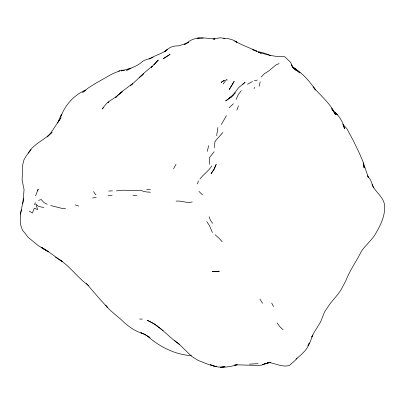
<?xml version="1.0" encoding="UTF-8"?>
<svg xmlns="http://www.w3.org/2000/svg" width="405" height="405" viewBox="0 0 405 405"><rect width="100%" height="100%" fill="white"/><g stroke="black" fill="none" stroke-linecap="round" stroke-linejoin="round"><path stroke-width="0.61" d="M31.084 149.637L26.457 155.49L23.92 159.894L22.766 164.698L22.103 180.007L24.062 189.596L23.1 201.29L20.392 214.296L20.25 220.026L20.67 224.902L22.528 230.404L25.09 233.194L27.859 237.092L38.029 245.486L48.524 251.849L41.472 247.475L44.813 249.617M214.291 147.602L214.994 141.396M217.88 127.55L216.66 135.66M22.731 203.735L23.49 198.637M60.826 116.772C64.967 105.178 74.019 94.932 85.566 90.128L82.716 92.33L88.194 88.027L94.866 83.769L112.246 73.918L121.115 70.227L124.411 70.166M61.15 115.825L61.535 114.114L57.54 123.014L61.023 117.607L50.828 132.967L47.132 136.895L52.118 132.116C44.889 140.008 33.686 143.532 28.264 153.085M259.129 86.305L260.162 81.815M207.294 151.374L208.666 145.613M254.092 88.644L254.421 87.283M20.392 214.296L21.49 209.805M197.397 183.966L198.404 180.832M236.895 110.155L238.439 105.918M37.543 190.816L38.191 189.16L35.574 195.873M236.125 99.478L238.287 94.638L241.233 90.715M173.568 168.85L175.983 164.303M226.451 115.653L221.327 124.507M34.369 204.631L35.453 202.637M223.17 84.027L226.025 79.998L226.987 79.385L227.018 80.453M211.8 165.913C208.661 171.011 203.507 174.282 199.928 179.015M153.905 64.937L158.315 60.026L151.323 67.26L152.123 66.435C144.296 72.075 138.014 79.34 130.577 85.475L132.41 83.881M297.083 358.045L295.169 360.415L289.317 365.507C281.774 367.608 274.575 362.764 267.163 362.303M215.192 141.208L222.871 132.46M296.825 358.263L296.121 359.078C301.376 354.466 307.299 350.016 309.364 342.964L307.987 345.976L310.351 341.542L312.731 334.981L311.769 337.066L313.986 332.626L320.552 322.021L324.552 311.971L330.09 303.704L338.094 294.015L341.02 289.813L345.91 280.65C349.763 270.378 356.38 261.463 361.194 251.647C365.011 245.734 370.595 241.269 374.544 235.442C380.138 226.051 385.874 215.409 384.421 204.1C382.771 196.177 375.005 191.732 372.043 184.483M214.108 151.728L209.248 157.915L209.719 164.339M141.421 76.054L143.74 73.507L139.102 77.77M261.088 77.031L264.495 73.644L268.596 71.052L275.982 64.932L279.121 63.585M229.103 107.796L233.457 103.731M151.404 67.382L152.28 66.562M103.457 107.796L102.065 109.036L106.414 103.69L109.097 101.366L115.698 97.048L122.948 90.776L132.855 83.45M242.787 84.27L245.111 82.261L238.499 87.794L232.678 95.661L235.189 92.78L229.529 98.096L232.91 95.595M115.536 97.514L116.959 96.299L115.653 97.367M143.016 61.059L145.825 59.783L153.11 57.5M115.678 97.352L121.019 92.568L121.925 91.935L119.429 93.995L122.28 91.839M142.692 61.231C138.186 65.853 132.076 67.397 126.608 70.328L130.936 68.01M247.46 84.255L252.335 81.567M108.753 102.106L108.024 102.586L108.975 101.974M149.141 59.095C154.968 55.202 161.99 53.951 167.442 49.491L164.668 51.612L168.409 48.605L171.042 47.122L174.53 46.089L178.848 45.795L187.08 43.178M129.605 68.744L130.511 68.283L121.424 70.91L123.783 70.404M270.535 362.348L264.414 363.842L261.625 365.143L258.253 365.411M188.29 42.317L184.315 44.368L185.5 44.099M188.644 42.196L186.958 42.895C194.901 36.005 205.548 37.994 215.009 39.108L213.349 38.946L220.158 37.771L224.578 38.359M198.005 38.343L199.083 37.928M237.507 364.667C228.876 367.234 218.913 368.803 210.418 364.718L216.488 366.768L209.314 364.789L198.435 360.556L191.692 356.365L179.142 344.174M262.435 364.773L270.56 362.343M38.526 200.374L41.325 199.518M254.416 80.777L257.362 80.053M264.414 363.842L267.548 363.077M236.702 364.662L234.313 365.214L237.917 364.859L257.919 365.421M118.726 71.159L119.819 70.941M192.238 201.913C186.821 203.558 181.577 200.46 176.094 201.118M92.679 197.944L96.208 197.503M224.497 366.758L220.401 367.229L225.094 366.722M258.101 363.644L249.52 364.135M191.418 355.651C175.178 354.699 159.595 346.872 147.481 336.089M108.712 191.049L112.448 190.846M116.427 190.927C124.446 189.231 132.587 191.307 140.692 190.168L142.768 191.109L146.443 191.95L150.442 192.213M146.635 189.672L150.432 189.54M196.977 38.1L203.173 38.029M223.651 38.505C228.334 38.212 233.032 39.462 236.814 42.267M139.614 319.018L142.292 319.12M108.039 195.276L112.084 195.458M132.967 195.215L136.895 195.61M65.554 208.696L61.631 208.307L50.752 205.543M43.801 207.512L38.612 206.454L35.832 204.039L37.64 209.628L34.319 208.17L32.39 213.035L29.307 211.157M75.209 204.854L78.686 206.039M261.068 53.344L258.208 52.194C266.834 54.756 275.602 57.07 284.695 56.7L290.613 62.36L292.658 67.073L291.772 65.696M47.203 204.292L44.089 202.657L41.512 199.888M270.307 55.733C265.052 52.296 258.37 52.513 252.826 49.648L256.684 51.202C249.465 47.633 241.775 45.218 234.839 41.016L236.864 42.302M143.279 333.467L146.99 335.694M55.5 257.104L62.132 261.503C55.277 256.998 49.213 251.586 41.882 247.769M292.582 67.038C302.105 72.556 309.45 81.02 315.581 90.006L313.181 86.928C320.861 96.041 330.652 103.528 335.467 114.726L331.852 108.879M147.501 336.013L150.058 337.603L145.4 334.894L140.859 332.829L142.489 333.396C135.25 331.239 128.866 326.815 123.383 321.712C117.546 316.006 110.545 311.506 105.442 305.087L107.634 307.618C100.288 299.827 93.418 291.6 86.392 283.515M292.491 67.088L299.978 72.93L292.476 67.012M163.205 330.733L154.224 323.909L147.147 320.228C159.722 325.509 168.353 336.778 179.405 344.382L174.778 340.635M292.805 67.291L295.62 69.387L292.41 66.901M334.343 112.165C339.881 115.982 342.934 122.604 344.65 128.906L343.151 125.14M334.92 112.656L337.345 114.534L334.014 111.628L331.897 108.773M156.811 325.701L157.788 326.491M59.196 259.372C70.313 266.617 77.846 278.033 88.594 285.495M215.06 234.738L219.08 238.267L222.158 241.755M292.425 67.078L296.602 70.809L293.423 67.64L291.301 64.8M283.1 329.847L279.88 326.744L277.096 322.886M198.956 191.403L202.535 194.911M342.721 124.067L346.903 128.714L353.266 140.57L359.129 152.67L362.607 160.658L368.454 177.755L367.892 176.762M332.343 109.659L333.467 111.122L331.847 108.763M367.517 175.765L370.626 180.033L373.643 187.996M93.525 191.6L95.803 194.891M212.559 223.383L210.296 219.925L209.081 216.766M206.803 221.586L209.461 225.666L212.397 232.51M259.924 299.037L262.511 303.254M271.709 303.117L273.502 306.56M216.154 164.46L214.027 169.346L211.025 173.775L213.982 169.366L216.154 164.46M234.136 81.41L229.321 89.434L234.136 81.41M231.999 96.425L225.732 100.86L231.999 96.425M165.23 57.439L163.443 58.603L170.039 54.376L165.23 57.439M224.345 80.342L221.15 82.357L224.345 80.342M219.277 271.234L214.878 271.72L212.053 271.588L219.277 271.234M364.009 166.966L363.265 162.926L364.161 167.989L364.009 166.966"/></g></svg>
